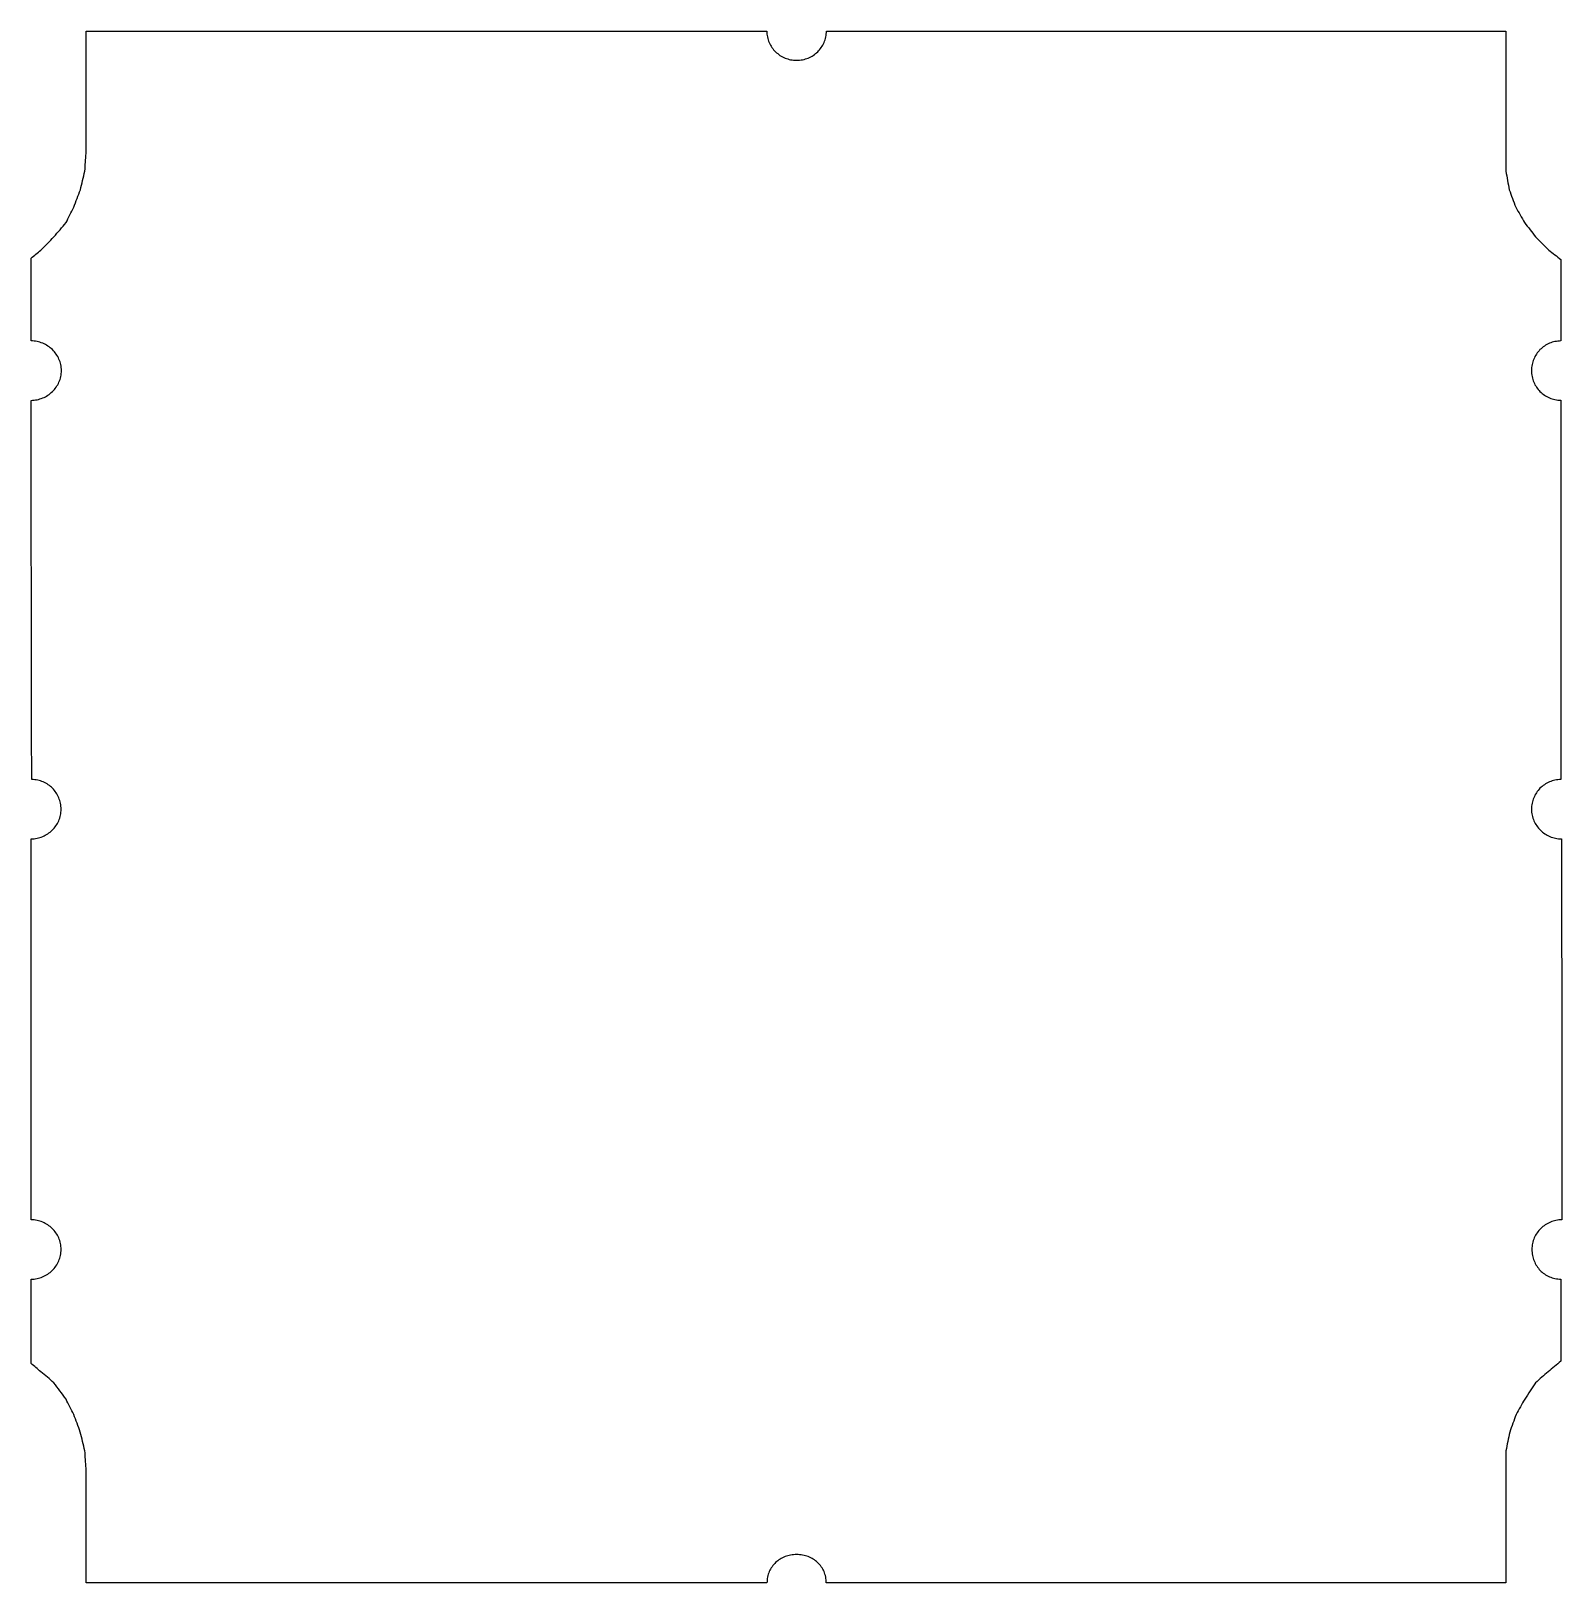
# Model space of a CAD drawing. Extents: x 0 to 98.7, y 0 to 100.
import ezdxf

# ---------------------------------------------------------------- set-up
doc = ezdxf.new("R2010")
doc.units = 0
doc.layers.add('LAYER_1', color=7, linetype='CONTINUOUS')

msp = doc.modelspace()

# ---------------------------------------------------------------- linework, layer by layer
at = {"layer": 'LAYER_1'}
msp.add_open_spline([(3.547, 100), (3.547, 100), (3.547, 99.013), (3.547, 99.013), (3.547, 99.013), (3.547, 98.027), (3.547, 98.027), (3.547, 98.027), (3.547, 97.041), (3.547, 97.041), (3.547, 97.041), (3.547, 96.055), (3.547, 96.055), (3.547, 96.055), (3.547, 95.069), (3.547, 95.069), (3.547, 95.069), (3.547, 94.083), (3.547, 94.083), (3.547, 94.083), (3.547, 93.097), (3.547, 93.097), (3.547, 93.097), (3.547, 92.111), (3.547, 92.111), (3.547, 92.111), (3.537, 91.97), (3.537, 91.97), (3.537, 91.97), (3.527, 91.828), (3.527, 91.828), (3.527, 91.828), (3.518, 91.687), (3.518, 91.687), (3.518, 91.687), (3.508, 91.545), (3.508, 91.545), (3.508, 91.545), (3.498, 91.404), (3.498, 91.404), (3.498, 91.404), (3.488, 91.263), (3.488, 91.263), (3.488, 91.263), (3.479, 91.121), (3.479, 91.121), (3.479, 91.121), (3.469, 90.98), (3.469, 90.98), (3.469, 90.98), (3.433, 90.829), (3.433, 90.829), (3.433, 90.829), (3.397, 90.679), (3.397, 90.679), (3.397, 90.679), (3.361, 90.529), (3.361, 90.529), (3.361, 90.529), (3.325, 90.378), (3.325, 90.378), (3.325, 90.378), (3.289, 90.228), (3.289, 90.228), (3.289, 90.228), (3.253, 90.078), (3.253, 90.078), (3.253, 90.078), (3.217, 89.927), (3.217, 89.927), (3.217, 89.927), (3.181, 89.777), (3.181, 89.777), (3.181, 89.777), (3.128, 89.636), (3.128, 89.636), (3.128, 89.636), (3.074, 89.494), (3.074, 89.494), (3.074, 89.494), (3.021, 89.353), (3.021, 89.353), (3.021, 89.353), (2.968, 89.212), (2.968, 89.212), (2.968, 89.212), (2.915, 89.07), (2.915, 89.07), (2.915, 89.07), (2.861, 88.929), (2.861, 88.929), (2.861, 88.929), (2.808, 88.788), (2.808, 88.788), (2.808, 88.788), (2.755, 88.646), (2.755, 88.646), (2.755, 88.646), (2.693, 88.522), (2.693, 88.522), (2.693, 88.522), (2.631, 88.399), (2.631, 88.399), (2.631, 88.399), (2.568, 88.275), (2.568, 88.275), (2.568, 88.275), (2.506, 88.151), (2.506, 88.151), (2.506, 88.151), (2.444, 88.027), (2.444, 88.027), (2.444, 88.027), (2.382, 87.903), (2.382, 87.903), (2.382, 87.903), (2.319, 87.779), (2.319, 87.779), (2.319, 87.779), (2.257, 87.655), (2.257, 87.655), (2.257, 87.655), (2.16, 87.54), (2.16, 87.54), (2.16, 87.54), (2.063, 87.425), (2.063, 87.425), (2.063, 87.425), (1.965, 87.31), (1.965, 87.31), (1.965, 87.31), (1.868, 87.195), (1.868, 87.195), (1.868, 87.195), (1.77, 87.08), (1.77, 87.08), (1.77, 87.08), (1.673, 86.966), (1.673, 86.966), (1.673, 86.966), (1.576, 86.851), (1.576, 86.851), (1.576, 86.851), (1.478, 86.736), (1.478, 86.736), (1.478, 86.736), (1.372, 86.63), (1.372, 86.63), (1.372, 86.63), (1.266, 86.524), (1.266, 86.524), (1.266, 86.524), (1.159, 86.417), (1.159, 86.417), (1.159, 86.417), (1.053, 86.311), (1.053, 86.311), (1.053, 86.311), (0.946, 86.205), (0.946, 86.205), (0.946, 86.205), (0.84, 86.099), (0.84, 86.099), (0.84, 86.099), (0.733, 85.993), (0.733, 85.993), (0.733, 85.993), (0.627, 85.887), (0.627, 85.887), (0.627, 85.887), (0.549, 85.821), (0.549, 85.821), (0.549, 85.821), (0.471, 85.755), (0.471, 85.755), (0.471, 85.755), (0.392, 85.689), (0.392, 85.689), (0.392, 85.689), (0.314, 85.623), (0.314, 85.623), (0.314, 85.623), (0.236, 85.557), (0.236, 85.557), (0.236, 85.557), (0.157, 85.491), (0.157, 85.491), (0.157, 85.491), (0.079, 85.425), (0.079, 85.425), (0.079, 85.425), (0.001, 85.358), (0.001, 85.358), (0.001, 85.358), (0.001, 84.693), (0.001, 84.693), (0.001, 84.693), (0.001, 84.027), (0.001, 84.027), (0.001, 84.027), (0.001, 83.361), (0.001, 83.361), (0.001, 83.361), (0.001, 82.695), (0.001, 82.695), (0.001, 82.695), (0, 82.029), (0, 82.029), (0, 82.029), (0, 81.363), (0, 81.363), (0, 81.363), (0, 80.697), (0, 80.697), (0, 80.697), (0, 80.031), (0, 80.031), (0.132, 80.031), (0.262, 80.018), (0.388, 79.992), (0.514, 79.967), (0.636, 79.929), (0.752, 79.88), (0.869, 79.832), (0.98, 79.773), (1.084, 79.704), (1.189, 79.635), (1.286, 79.557), (1.376, 79.47), (1.465, 79.384), (1.546, 79.289), (1.617, 79.187), (1.689, 79.086), (1.75, 78.977), (1.801, 78.863), (1.851, 78.748), (1.89, 78.628), (1.917, 78.504), (1.944, 78.38), (1.958, 78.251), (1.958, 78.12), (1.958, 77.988), (1.944, 77.859), (1.917, 77.735), (1.89, 77.61), (1.851, 77.49), (1.801, 77.376), (1.75, 77.261), (1.689, 77.152), (1.617, 77.05), (1.546, 76.948), (1.465, 76.853), (1.376, 76.766), (1.286, 76.68), (1.189, 76.601), (1.084, 76.532), (0.98, 76.463), (0.869, 76.403), (0.752, 76.355), (0.636, 76.306), (0.514, 76.268), (0.388, 76.242), (0.262, 76.217), (0.132, 76.203), (0, 76.203), (0, 76.203), (0.006, 73.148), (0.006, 73.148), (0.006, 73.148), (0.011, 70.094), (0.011, 70.094), (0.011, 70.094), (0.016, 67.039), (0.016, 67.039), (0.016, 67.039), (0.022, 63.984), (0.022, 63.984), (0.022, 63.984), (0.027, 60.929), (0.027, 60.929), (0.027, 60.929), (0.032, 57.874), (0.032, 57.874), (0.032, 57.874), (0.038, 54.819), (0.038, 54.819), (0.038, 54.819), (0.043, 51.764), (0.043, 51.764), (0.175, 51.764), (0.304, 51.751), (0.428, 51.725), (0.552, 51.7), (0.671, 51.662), (0.785, 51.614), (0.899, 51.566), (1.006, 51.507), (1.107, 51.438), (1.208, 51.37), (1.301, 51.292), (1.386, 51.205), (1.472, 51.119), (1.549, 51.025), (1.616, 50.923), (1.684, 50.822), (1.742, 50.713), (1.79, 50.599), (1.837, 50.485), (1.874, 50.365), (1.899, 50.241), (1.924, 50.117), (1.937, 49.988), (1.937, 49.857), (1.937, 49.725), (1.923, 49.596), (1.897, 49.472), (1.871, 49.348), (1.833, 49.228), (1.784, 49.114), (1.735, 49), (1.674, 48.891), (1.605, 48.79), (1.535, 48.688), (1.455, 48.594), (1.367, 48.507), (1.28, 48.421), (1.184, 48.343), (1.08, 48.274), (0.977, 48.206), (0.867, 48.147), (0.752, 48.099), (0.636, 48.05), (0.515, 48.013), (0.389, 47.987), (0.263, 47.962), (0.133, 47.949), (0, 47.949), (0, 47.949), (0, 44.88), (0, 44.88), (0, 44.88), (0, 41.811), (0, 41.811), (0, 41.811), (0, 38.742), (0, 38.742), (0, 38.742), (0, 35.674), (0, 35.674), (0, 35.674), (0, 32.605), (0, 32.605), (0, 32.605), (0, 29.536), (0, 29.536), (0, 29.536), (0, 26.467), (0, 26.467), (0, 26.467), (0, 23.399), (0, 23.399), (0.133, 23.399), (0.263, 23.385), (0.389, 23.36), (0.515, 23.334), (0.636, 23.297), (0.752, 23.249), (0.867, 23.2), (0.977, 23.141), (1.08, 23.073), (1.184, 23.004), (1.28, 22.926), (1.367, 22.84), (1.455, 22.753), (1.535, 22.659), (1.605, 22.557), (1.674, 22.456), (1.735, 22.347), (1.784, 22.233), (1.833, 22.119), (1.871, 21.999), (1.897, 21.875), (1.923, 21.751), (1.937, 21.622), (1.937, 21.491), (1.937, 21.359), (1.923, 21.23), (1.897, 21.106), (1.871, 20.981), (1.832, 20.861), (1.783, 20.747), (1.733, 20.632), (1.673, 20.523), (1.603, 20.421), (1.533, 20.319), (1.453, 20.224), (1.365, 20.137), (1.277, 20.05), (1.181, 19.972), (1.078, 19.902), (0.975, 19.833), (0.865, 19.774), (0.749, 19.725), (0.633, 19.676), (0.512, 19.639), (0.387, 19.613), (0.262, 19.587), (0.132, 19.574), (0, 19.574), (0, 19.574), (0, 18.895), (0, 18.895), (0, 18.895), (0, 18.216), (0, 18.216), (0, 18.216), (0, 17.537), (0, 17.537), (0, 17.537), (0, 16.857), (0, 16.857), (0, 16.857), (0, 16.178), (0, 16.178), (0, 16.178), (0.001, 15.499), (0.001, 15.499), (0.001, 15.499), (0.001, 14.82), (0.001, 14.82), (0.001, 14.82), (0.001, 14.141), (0.001, 14.141), (0.001, 14.141), (0.079, 14.075), (0.079, 14.075), (0.079, 14.075), (0.157, 14.009), (0.157, 14.009), (0.157, 14.009), (0.236, 13.943), (0.236, 13.943), (0.236, 13.943), (0.314, 13.877), (0.314, 13.877), (0.314, 13.877), (0.392, 13.81), (0.392, 13.81), (0.392, 13.81), (0.47, 13.744), (0.47, 13.744), (0.47, 13.744), (0.549, 13.678), (0.549, 13.678), (0.549, 13.678), (0.627, 13.612), (0.627, 13.612), (0.627, 13.612), (0.733, 13.524), (0.733, 13.524), (0.733, 13.524), (0.84, 13.435), (0.84, 13.435), (0.84, 13.435), (0.946, 13.347), (0.946, 13.347), (0.946, 13.347), (1.052, 13.258), (1.052, 13.258), (1.052, 13.258), (1.159, 13.17), (1.159, 13.17), (1.159, 13.17), (1.265, 13.081), (1.265, 13.081), (1.265, 13.081), (1.371, 12.992), (1.371, 12.992), (1.371, 12.992), (1.478, 12.904), (1.478, 12.904), (1.478, 12.904), (1.575, 12.772), (1.575, 12.772), (1.575, 12.772), (1.672, 12.639), (1.672, 12.639), (1.672, 12.639), (1.77, 12.507), (1.77, 12.507), (1.77, 12.507), (1.867, 12.374), (1.867, 12.374), (1.867, 12.374), (1.964, 12.242), (1.964, 12.242), (1.964, 12.242), (2.062, 12.11), (2.062, 12.11), (2.062, 12.11), (2.159, 11.977), (2.159, 11.977), (2.159, 11.977), (2.256, 11.845), (2.256, 11.845), (2.256, 11.845), (2.318, 11.721), (2.318, 11.721), (2.318, 11.721), (2.38, 11.597), (2.38, 11.597), (2.38, 11.597), (2.443, 11.473), (2.443, 11.473), (2.443, 11.473), (2.505, 11.349), (2.505, 11.349), (2.505, 11.349), (2.567, 11.225), (2.567, 11.225), (2.567, 11.225), (2.629, 11.101), (2.629, 11.101), (2.629, 11.101), (2.691, 10.977), (2.691, 10.977), (2.691, 10.977), (2.753, 10.853), (2.753, 10.853), (2.753, 10.853), (2.806, 10.711), (2.806, 10.711), (2.806, 10.711), (2.859, 10.57), (2.859, 10.57), (2.859, 10.57), (2.912, 10.429), (2.912, 10.429), (2.912, 10.429), (2.965, 10.287), (2.965, 10.287), (2.965, 10.287), (3.018, 10.146), (3.018, 10.146), (3.018, 10.146), (3.071, 10.005), (3.071, 10.005), (3.071, 10.005), (3.124, 9.863), (3.124, 9.863), (3.124, 9.863), (3.177, 9.722), (3.177, 9.722), (3.177, 9.722), (3.214, 9.572), (3.214, 9.572), (3.214, 9.572), (3.25, 9.421), (3.25, 9.421), (3.25, 9.421), (3.287, 9.271), (3.287, 9.271), (3.287, 9.271), (3.323, 9.121), (3.323, 9.121), (3.323, 9.121), (3.36, 8.971), (3.36, 8.971), (3.36, 8.971), (3.396, 8.821), (3.396, 8.821), (3.396, 8.821), (3.432, 8.67), (3.432, 8.67), (3.432, 8.67), (3.469, 8.52), (3.469, 8.52), (3.469, 8.52), (3.479, 8.379), (3.479, 8.379), (3.479, 8.379), (3.488, 8.238), (3.488, 8.238), (3.488, 8.238), (3.498, 8.096), (3.498, 8.096), (3.498, 8.096), (3.508, 7.955), (3.508, 7.955), (3.508, 7.955), (3.518, 7.813), (3.518, 7.813), (3.518, 7.813), (3.527, 7.672), (3.527, 7.672), (3.527, 7.672), (3.537, 7.531), (3.537, 7.531), (3.537, 7.531), (3.547, 7.389), (3.547, 7.389), (3.547, 7.389), (3.547, 6.466), (3.547, 6.466), (3.547, 6.466), (3.547, 5.542), (3.547, 5.542), (3.547, 5.542), (3.547, 4.618), (3.547, 4.618), (3.547, 4.618), (3.547, 3.695), (3.547, 3.695), (3.547, 3.695), (3.547, 2.771), (3.547, 2.771), (3.547, 2.771), (3.547, 1.847), (3.547, 1.847), (3.547, 1.847), (3.547, 0.924), (3.547, 0.924), (3.547, 0.924), (3.547, 0), (3.547, 0), (3.547, 0), (9.033, 0), (9.033, 0), (9.033, 0), (14.518, 0), (14.518, 0), (14.518, 0), (20.004, 0), (20.004, 0), (20.004, 0), (25.49, 0), (25.49, 0), (25.49, 0), (30.976, 0), (30.976, 0), (30.976, 0), (36.461, 0), (36.461, 0), (36.461, 0), (41.947, 0), (41.947, 0), (41.947, 0), (47.433, 0), (47.433, 0), (47.433, 0.133), (47.446, 0.261), (47.471, 0.384), (47.497, 0.507), (47.534, 0.624), (47.582, 0.735), (47.631, 0.846), (47.689, 0.95), (47.758, 1.047), (47.827, 1.144), (47.904, 1.234), (47.991, 1.315), (48.077, 1.396), (48.171, 1.469), (48.273, 1.533), (48.374, 1.596), (48.483, 1.651), (48.597, 1.695), (48.712, 1.739), (48.831, 1.773), (48.956, 1.796), (49.081, 1.82), (49.21, 1.832), (49.342, 1.832), (49.474, 1.832), (49.603, 1.82), (49.728, 1.796), (49.853, 1.773), (49.973, 1.739), (50.087, 1.695), (50.202, 1.651), (50.311, 1.596), (50.413, 1.533), (50.515, 1.469), (50.609, 1.396), (50.696, 1.315), (50.783, 1.234), (50.861, 1.144), (50.93, 1.047), (50.999, 0.95), (51.058, 0.846), (51.107, 0.735), (51.155, 0.624), (51.193, 0.507), (51.218, 0.384), (51.244, 0.261), (51.257, 0.133), (51.257, 0), (51.257, 0), (56.732, 0), (56.732, 0), (56.732, 0), (62.206, 0), (62.206, 0), (62.206, 0), (67.681, 0), (67.681, 0), (67.681, 0), (73.155, 0), (73.155, 0), (73.155, 0), (78.629, 0), (78.629, 0), (78.629, 0), (84.104, 0), (84.104, 0), (84.104, 0), (89.579, 0), (89.579, 0), (89.579, 0), (95.053, 0), (95.053, 0), (95.053, 0), (95.053, 0.924), (95.053, 0.924), (95.053, 0.924), (95.053, 1.847), (95.053, 1.847), (95.053, 1.847), (95.053, 2.771), (95.053, 2.771), (95.053, 2.771), (95.053, 3.695), (95.053, 3.695), (95.053, 3.695), (95.053, 4.618), (95.053, 4.618), (95.053, 4.618), (95.053, 5.542), (95.053, 5.542), (95.053, 5.542), (95.053, 6.466), (95.053, 6.466), (95.053, 6.466), (95.053, 7.389), (95.053, 7.389), (95.053, 7.389), (95.053, 7.531), (95.053, 7.531), (95.053, 7.531), (95.053, 7.672), (95.053, 7.672), (95.053, 7.672), (95.053, 7.813), (95.053, 7.813), (95.053, 7.813), (95.054, 7.955), (95.054, 7.955), (95.054, 7.955), (95.054, 8.096), (95.054, 8.096), (95.054, 8.096), (95.054, 8.238), (95.054, 8.238), (95.054, 8.238), (95.054, 8.379), (95.054, 8.379), (95.054, 8.379), (95.054, 8.52), (95.054, 8.52), (95.054, 8.52), (95.085, 8.67), (95.085, 8.67), (95.085, 8.67), (95.116, 8.821), (95.116, 8.821), (95.116, 8.821), (95.147, 8.971), (95.147, 8.971), (95.147, 8.971), (95.178, 9.121), (95.178, 9.121), (95.178, 9.121), (95.209, 9.271), (95.209, 9.271), (95.209, 9.271), (95.24, 9.421), (95.24, 9.421), (95.24, 9.421), (95.27, 9.572), (95.27, 9.572), (95.27, 9.572), (95.301, 9.722), (95.301, 9.722), (95.301, 9.722), (95.352, 9.863), (95.352, 9.863), (95.352, 9.863), (95.403, 10.005), (95.403, 10.005), (95.403, 10.005), (95.454, 10.146), (95.454, 10.146), (95.454, 10.146), (95.505, 10.287), (95.505, 10.287), (95.505, 10.287), (95.557, 10.429), (95.557, 10.429), (95.557, 10.429), (95.608, 10.57), (95.608, 10.57), (95.608, 10.57), (95.659, 10.711), (95.659, 10.711), (95.659, 10.711), (95.71, 10.853), (95.71, 10.853), (95.71, 10.853), (95.779, 10.977), (95.779, 10.977), (95.779, 10.977), (95.849, 11.101), (95.849, 11.101), (95.849, 11.101), (95.919, 11.225), (95.919, 11.225), (95.919, 11.225), (95.989, 11.349), (95.989, 11.349), (95.989, 11.349), (96.059, 11.473), (96.059, 11.473), (96.059, 11.473), (96.128, 11.597), (96.128, 11.597), (96.128, 11.597), (96.198, 11.721), (96.198, 11.721), (96.198, 11.721), (96.268, 11.845), (96.268, 11.845), (96.268, 11.845), (96.356, 11.977), (96.356, 11.977), (96.356, 11.977), (96.444, 12.11), (96.444, 12.11), (96.444, 12.11), (96.532, 12.242), (96.532, 12.242), (96.532, 12.242), (96.62, 12.374), (96.62, 12.374), (96.62, 12.374), (96.708, 12.507), (96.708, 12.507), (96.708, 12.507), (96.796, 12.639), (96.796, 12.639), (96.796, 12.639), (96.884, 12.772), (96.884, 12.772), (96.884, 12.772), (96.972, 12.904), (96.972, 12.904), (96.972, 12.904), (97.072, 12.992), (97.072, 12.992), (97.072, 12.992), (97.172, 13.081), (97.172, 13.081), (97.172, 13.081), (97.272, 13.17), (97.272, 13.17), (97.272, 13.17), (97.373, 13.258), (97.373, 13.258), (97.373, 13.258), (97.473, 13.347), (97.473, 13.347), (97.473, 13.347), (97.573, 13.435), (97.573, 13.435), (97.573, 13.435), (97.673, 13.524), (97.673, 13.524), (97.673, 13.524), (97.773, 13.612), (97.773, 13.612), (97.773, 13.612), (97.877, 13.698), (97.877, 13.698), (97.877, 13.698), (97.98, 13.783), (97.98, 13.783), (97.98, 13.783), (98.083, 13.869), (98.083, 13.869), (98.083, 13.869), (98.186, 13.955), (98.186, 13.955), (98.186, 13.955), (98.29, 14.041), (98.29, 14.041), (98.29, 14.041), (98.393, 14.127), (98.393, 14.127), (98.393, 14.127), (98.496, 14.212), (98.496, 14.212), (98.496, 14.212), (98.6, 14.298), (98.6, 14.298), (98.6, 14.298), (98.6, 14.959), (98.6, 14.959), (98.6, 14.959), (98.6, 15.619), (98.6, 15.619), (98.6, 15.619), (98.6, 16.28), (98.6, 16.28), (98.6, 16.28), (98.6, 16.941), (98.6, 16.941), (98.6, 16.941), (98.6, 17.601), (98.6, 17.601), (98.6, 17.601), (98.6, 18.262), (98.6, 18.262), (98.6, 18.262), (98.6, 18.923), (98.6, 18.923), (98.6, 18.923), (98.6, 19.583), (98.6, 19.583), (98.467, 19.583), (98.338, 19.596), (98.214, 19.622), (98.09, 19.647), (97.971, 19.685), (97.859, 19.733), (97.746, 19.781), (97.64, 19.84), (97.541, 19.909), (97.441, 19.977), (97.35, 20.055), (97.266, 20.142), (97.183, 20.228), (97.107, 20.323), (97.041, 20.424), (96.976, 20.526), (96.919, 20.634), (96.873, 20.748), (96.827, 20.862), (96.791, 20.982), (96.767, 21.106), (96.743, 21.23), (96.731, 21.359), (96.731, 21.491), (96.731, 21.622), (96.744, 21.751), (96.771, 21.875), (96.797, 21.999), (96.835, 22.119), (96.885, 22.233), (96.934, 22.347), (96.995, 22.456), (97.065, 22.557), (97.135, 22.659), (97.215, 22.753), (97.303, 22.84), (97.391, 22.926), (97.488, 23.004), (97.591, 23.073), (97.694, 23.141), (97.804, 23.2), (97.92, 23.249), (98.035, 23.297), (98.157, 23.334), (98.282, 23.36), (98.407, 23.385), (98.537, 23.399), (98.669, 23.399), (98.669, 23.399), (98.665, 26.467), (98.665, 26.467), (98.665, 26.467), (98.662, 29.536), (98.662, 29.536), (98.662, 29.536), (98.659, 32.605), (98.659, 32.605), (98.659, 32.605), (98.655, 35.674), (98.655, 35.674), (98.655, 35.674), (98.651, 38.742), (98.651, 38.742), (98.651, 38.742), (98.648, 41.811), (98.648, 41.811), (98.648, 41.811), (98.644, 44.88), (98.644, 44.88), (98.644, 44.88), (98.641, 47.949), (98.641, 47.949), (98.509, 47.949), (98.379, 47.962), (98.254, 47.987), (98.129, 48.013), (98.008, 48.05), (97.892, 48.099), (97.777, 48.147), (97.667, 48.206), (97.564, 48.274), (97.461, 48.343), (97.364, 48.421), (97.276, 48.507), (97.189, 48.594), (97.109, 48.688), (97.039, 48.79), (96.969, 48.891), (96.908, 49), (96.859, 49.114), (96.809, 49.228), (96.771, 49.348), (96.745, 49.472), (96.719, 49.596), (96.705, 49.725), (96.705, 49.857), (96.705, 49.988), (96.718, 50.117), (96.743, 50.241), (96.768, 50.365), (96.804, 50.485), (96.852, 50.599), (96.899, 50.713), (96.957, 50.822), (97.024, 50.923), (97.091, 51.025), (97.168, 51.119), (97.253, 51.205), (97.338, 51.292), (97.432, 51.37), (97.533, 51.438), (97.633, 51.507), (97.741, 51.566), (97.855, 51.614), (97.969, 51.662), (98.088, 51.7), (98.213, 51.725), (98.337, 51.751), (98.467, 51.764), (98.6, 51.764), (98.6, 51.764), (98.6, 54.82), (98.6, 54.82), (98.6, 54.82), (98.6, 57.876), (98.6, 57.876), (98.6, 57.876), (98.6, 60.932), (98.6, 60.932), (98.6, 60.932), (98.6, 63.988), (98.6, 63.988), (98.6, 63.988), (98.6, 67.044), (98.6, 67.044), (98.6, 67.044), (98.6, 70.1), (98.6, 70.1), (98.6, 70.1), (98.6, 73.156), (98.6, 73.156), (98.6, 73.156), (98.6, 76.212), (98.6, 76.212), (98.467, 76.212), (98.337, 76.225), (98.213, 76.251), (98.088, 76.276), (97.969, 76.314), (97.855, 76.362), (97.741, 76.41), (97.633, 76.469), (97.533, 76.538), (97.432, 76.607), (97.338, 76.685), (97.253, 76.771), (97.168, 76.857), (97.091, 76.952), (97.024, 77.053), (96.957, 77.154), (96.899, 77.263), (96.852, 77.377), (96.804, 77.491), (96.768, 77.611), (96.743, 77.735), (96.718, 77.859), (96.705, 77.988), (96.705, 78.12), (96.705, 78.251), (96.718, 78.38), (96.743, 78.504), (96.768, 78.628), (96.804, 78.748), (96.852, 78.862), (96.899, 78.976), (96.957, 79.085), (97.024, 79.186), (97.091, 79.288), (97.168, 79.382), (97.253, 79.469), (97.338, 79.555), (97.432, 79.633), (97.533, 79.701), (97.633, 79.77), (97.741, 79.829), (97.855, 79.877), (97.969, 79.926), (98.088, 79.963), (98.213, 79.988), (98.337, 80.014), (98.467, 80.027), (98.6, 80.027), (98.6, 80.027), (98.6, 80.683), (98.6, 80.683), (98.6, 80.683), (98.6, 81.339), (98.6, 81.339), (98.6, 81.339), (98.6, 81.995), (98.6, 81.995), (98.6, 81.995), (98.6, 82.651), (98.6, 82.651), (98.6, 82.651), (98.6, 83.307), (98.6, 83.307), (98.6, 83.307), (98.6, 83.963), (98.6, 83.963), (98.6, 83.963), (98.6, 84.619), (98.6, 84.619), (98.6, 84.619), (98.6, 85.275), (98.6, 85.275), (98.6, 85.275), (98.502, 85.352), (98.502, 85.352), (98.502, 85.352), (98.404, 85.428), (98.404, 85.428), (98.404, 85.428), (98.306, 85.505), (98.306, 85.505), (98.306, 85.505), (98.209, 85.581), (98.209, 85.581), (98.209, 85.581), (98.111, 85.657), (98.111, 85.657), (98.111, 85.657), (98.013, 85.734), (98.013, 85.734), (98.013, 85.734), (97.916, 85.811), (97.916, 85.811), (97.916, 85.811), (97.818, 85.887), (97.818, 85.887), (97.818, 85.887), (97.712, 85.993), (97.712, 85.993), (97.712, 85.993), (97.605, 86.099), (97.605, 86.099), (97.605, 86.099), (97.499, 86.205), (97.499, 86.205), (97.499, 86.205), (97.393, 86.311), (97.393, 86.311), (97.393, 86.311), (97.286, 86.417), (97.286, 86.417), (97.286, 86.417), (97.18, 86.524), (97.18, 86.524), (97.18, 86.524), (97.074, 86.63), (97.074, 86.63), (97.074, 86.63), (96.967, 86.736), (96.967, 86.736), (96.967, 86.736), (96.879, 86.851), (96.879, 86.851), (96.879, 86.851), (96.79, 86.966), (96.79, 86.966), (96.79, 86.966), (96.702, 87.08), (96.702, 87.08), (96.702, 87.08), (96.613, 87.195), (96.613, 87.195), (96.613, 87.195), (96.525, 87.31), (96.525, 87.31), (96.525, 87.31), (96.436, 87.425), (96.436, 87.425), (96.436, 87.425), (96.348, 87.54), (96.348, 87.54), (96.348, 87.54), (96.259, 87.655), (96.259, 87.655), (96.259, 87.655), (96.188, 87.779), (96.188, 87.779), (96.188, 87.779), (96.118, 87.903), (96.118, 87.903), (96.118, 87.903), (96.047, 88.027), (96.047, 88.027), (96.047, 88.027), (95.976, 88.151), (95.976, 88.151), (95.976, 88.151), (95.905, 88.275), (95.905, 88.275), (95.905, 88.275), (95.834, 88.399), (95.834, 88.399), (95.834, 88.399), (95.763, 88.522), (95.763, 88.522), (95.763, 88.522), (95.692, 88.646), (95.692, 88.646), (95.692, 88.646), (95.639, 88.788), (95.639, 88.788), (95.639, 88.788), (95.586, 88.929), (95.586, 88.929), (95.586, 88.929), (95.533, 89.07), (95.533, 89.07), (95.533, 89.07), (95.48, 89.212), (95.48, 89.212), (95.48, 89.212), (95.426, 89.353), (95.426, 89.353), (95.426, 89.353), (95.373, 89.494), (95.373, 89.494), (95.373, 89.494), (95.32, 89.636), (95.32, 89.636), (95.32, 89.636), (95.267, 89.777), (95.267, 89.777), (95.267, 89.777), (95.24, 89.927), (95.24, 89.927), (95.24, 89.927), (95.214, 90.078), (95.214, 90.078), (95.214, 90.078), (95.187, 90.228), (95.187, 90.228), (95.187, 90.228), (95.161, 90.378), (95.161, 90.378), (95.161, 90.378), (95.134, 90.529), (95.134, 90.529), (95.134, 90.529), (95.107, 90.679), (95.107, 90.679), (95.107, 90.679), (95.081, 90.829), (95.081, 90.829), (95.081, 90.829), (95.054, 90.98), (95.054, 90.98), (95.054, 90.98), (95.054, 91.121), (95.054, 91.121), (95.054, 91.121), (95.054, 91.263), (95.054, 91.263), (95.054, 91.263), (95.054, 91.404), (95.054, 91.404), (95.054, 91.404), (95.054, 91.545), (95.054, 91.545), (95.054, 91.545), (95.053, 91.687), (95.053, 91.687), (95.053, 91.687), (95.053, 91.828), (95.053, 91.828), (95.053, 91.828), (95.053, 91.97), (95.053, 91.97), (95.053, 91.97), (95.053, 92.111), (95.053, 92.111), (95.053, 92.111), (95.053, 93.097), (95.053, 93.097), (95.053, 93.097), (95.053, 94.083), (95.053, 94.083), (95.053, 94.083), (95.053, 95.069), (95.053, 95.069), (95.053, 95.069), (95.053, 96.055), (95.053, 96.055), (95.053, 96.055), (95.053, 97.041), (95.053, 97.041), (95.053, 97.041), (95.053, 98.027), (95.053, 98.027), (95.053, 98.027), (95.053, 99.013), (95.053, 99.013), (95.053, 99.013), (95.053, 100), (95.053, 100), (95.053, 100), (89.579, 100), (89.579, 100), (89.579, 100), (84.105, 100), (84.105, 100), (84.105, 100), (78.631, 100), (78.631, 100), (78.631, 100), (73.157, 100), (73.157, 100), (73.157, 100), (67.683, 100), (67.683, 100), (67.683, 100), (62.209, 100), (62.209, 100), (62.209, 100), (56.736, 100), (56.736, 100), (56.736, 100), (51.262, 100), (51.262, 100), (51.262, 99.868), (51.248, 99.74), (51.223, 99.616), (51.197, 99.493), (51.159, 99.374), (51.11, 99.261), (51.062, 99.148), (51.002, 99.041), (50.933, 98.941), (50.864, 98.841), (50.786, 98.748), (50.699, 98.663), (50.612, 98.578), (50.516, 98.501), (50.414, 98.434), (50.312, 98.367), (50.203, 98.31), (50.088, 98.262), (49.974, 98.215), (49.853, 98.179), (49.728, 98.154), (49.603, 98.129), (49.474, 98.116), (49.342, 98.116), (49.21, 98.116), (49.081, 98.129), (48.956, 98.154), (48.831, 98.179), (48.711, 98.215), (48.596, 98.262), (48.481, 98.31), (48.372, 98.367), (48.269, 98.434), (48.167, 98.501), (48.072, 98.578), (47.985, 98.663), (47.898, 98.748), (47.819, 98.841), (47.75, 98.941), (47.681, 99.041), (47.621, 99.148), (47.573, 99.261), (47.524, 99.374), (47.486, 99.493), (47.46, 99.616), (47.435, 99.74), (47.421, 99.868), (47.421, 100), (47.421, 100), (41.937, 100), (41.937, 100), (41.937, 100), (36.453, 100), (36.453, 100), (36.453, 100), (30.968, 100), (30.968, 100), (30.968, 100), (25.484, 100), (25.484, 100), (25.484, 100), (20, 100), (20, 100), (20, 100), (14.516, 100), (14.516, 100), (14.516, 100), (9.031, 100), (9.031, 100), (9.031, 100), (3.547, 100), (3.547, 100)], degree=3, knots=[0, 0, 0, 0, 1, 1, 1, 2, 2, 2, 3, 3, 3, 4, 4, 4, 5, 5, 5, 6, 6, 6, 7, 7, 7, 8, 8, 8, 9, 9, 9, 10, 10, 10, 11, 11, 11, 12, 12, 12, 13, 13, 13, 14, 14, 14, 15, 15, 15, 16, 16, 16, 17, 17, 17, 18, 18, 18, 19, 19, 19, 20, 20, 20, 21, 21, 21, 22, 22, 22, 23, 23, 23, 24, 24, 24, 25, 25, 25, 26, 26, 26, 27, 27, 27, 28, 28, 28, 29, 29, 29, 30, 30, 30, 31, 31, 31, 32, 32, 32, 33, 33, 33, 34, 34, 34, 35, 35, 35, 36, 36, 36, 37, 37, 37, 38, 38, 38, 39, 39, 39, 40, 40, 40, 41, 41, 41, 42, 42, 42, 43, 43, 43, 44, 44, 44, 45, 45, 45, 46, 46, 46, 47, 47, 47, 48, 48, 48, 49, 49, 49, 50, 50, 50, 51, 51, 51, 52, 52, 52, 53, 53, 53, 54, 54, 54, 55, 55, 55, 56, 56, 56, 57, 57, 57, 58, 58, 58, 59, 59, 59, 60, 60, 60, 61, 61, 61, 62, 62, 62, 63, 63, 63, 64, 64, 64, 65, 65, 65, 66, 66, 66, 67, 67, 67, 68, 68, 68, 69, 69, 69, 70, 70, 70, 71, 71, 71, 72, 72, 72, 73, 73, 73, 74, 74, 74, 75, 75, 75, 76, 76, 76, 77, 77, 77, 78, 78, 78, 79, 79, 79, 80, 80, 80, 81, 81, 81, 82, 82, 82, 83, 83, 83, 84, 84, 84, 85, 85, 85, 86, 86, 86, 87, 87, 87, 88, 88, 88, 89, 89, 89, 90, 90, 90, 91, 91, 91, 92, 92, 92, 93, 93, 93, 94, 94, 94, 95, 95, 95, 96, 96, 96, 97, 97, 97, 98, 98, 98, 99, 99, 99, 100, 100, 100, 101, 101, 101, 102, 102, 102, 103, 103, 103, 104, 104, 104, 105, 105, 105, 106, 106, 106, 107, 107, 107, 108, 108, 108, 109, 109, 109, 110, 110, 110, 111, 111, 111, 112, 112, 112, 113, 113, 113, 114, 114, 114, 115, 115, 115, 116, 116, 116, 117, 117, 117, 118, 118, 118, 119, 119, 119, 120, 120, 120, 121, 121, 121, 122, 122, 122, 123, 123, 123, 124, 124, 124, 125, 125, 125, 126, 126, 126, 127, 127, 127, 128, 128, 128, 129, 129, 129, 130, 130, 130, 131, 131, 131, 132, 132, 132, 133, 133, 133, 134, 134, 134, 135, 135, 135, 136, 136, 136, 137, 137, 137, 138, 138, 138, 139, 139, 139, 140, 140, 140, 141, 141, 141, 142, 142, 142, 143, 143, 143, 144, 144, 144, 145, 145, 145, 146, 146, 146, 147, 147, 147, 148, 148, 148, 149, 149, 149, 150, 150, 150, 151, 151, 151, 152, 152, 152, 153, 153, 153, 154, 154, 154, 155, 155, 155, 156, 156, 156, 157, 157, 157, 158, 158, 158, 159, 159, 159, 160, 160, 160, 161, 161, 161, 162, 162, 162, 163, 163, 163, 164, 164, 164, 165, 165, 165, 166, 166, 166, 167, 167, 167, 168, 168, 168, 169, 169, 169, 170, 170, 170, 171, 171, 171, 172, 172, 172, 173, 173, 173, 174, 174, 174, 175, 175, 175, 176, 176, 176, 177, 177, 177, 178, 178, 178, 179, 179, 179, 180, 180, 180, 181, 181, 181, 182, 182, 182, 183, 183, 183, 184, 184, 184, 185, 185, 185, 186, 186, 186, 187, 187, 187, 188, 188, 188, 189, 189, 189, 190, 190, 190, 191, 191, 191, 192, 192, 192, 193, 193, 193, 194, 194, 194, 195, 195, 195, 196, 196, 196, 197, 197, 197, 198, 198, 198, 199, 199, 199, 200, 200, 200, 201, 201, 201, 202, 202, 202, 203, 203, 203, 204, 204, 204, 205, 205, 205, 206, 206, 206, 207, 207, 207, 208, 208, 208, 209, 209, 209, 210, 210, 210, 211, 211, 211, 212, 212, 212, 213, 213, 213, 214, 214, 214, 215, 215, 215, 216, 216, 216, 217, 217, 217, 218, 218, 218, 219, 219, 219, 220, 220, 220, 221, 221, 221, 222, 222, 222, 223, 223, 223, 224, 224, 224, 225, 225, 225, 226, 226, 226, 227, 227, 227, 228, 228, 228, 229, 229, 229, 230, 230, 230, 231, 231, 231, 232, 232, 232, 233, 233, 233, 234, 234, 234, 235, 235, 235, 236, 236, 236, 237, 237, 237, 238, 238, 238, 239, 239, 239, 240, 240, 240, 241, 241, 241, 242, 242, 242, 243, 243, 243, 244, 244, 244, 245, 245, 245, 246, 246, 246, 247, 247, 247, 248, 248, 248, 249, 249, 249, 250, 250, 250, 251, 251, 251, 252, 252, 252, 253, 253, 253, 254, 254, 254, 255, 255, 255, 256, 256, 256, 257, 257, 257, 258, 258, 258, 259, 259, 259, 260, 260, 260, 261, 261, 261, 262, 262, 262, 263, 263, 263, 264, 264, 264, 265, 265, 265, 266, 266, 266, 267, 267, 267, 268, 268, 268, 269, 269, 269, 270, 270, 270, 271, 271, 271, 272, 272, 272, 273, 273, 273, 274, 274, 274, 275, 275, 275, 276, 276, 276, 277, 277, 277, 278, 278, 278, 279, 279, 279, 280, 280, 280, 281, 281, 281, 282, 282, 282, 283, 283, 283, 284, 284, 284, 285, 285, 285, 286, 286, 286, 287, 287, 287, 288, 288, 288, 289, 289, 289, 290, 290, 290, 291, 291, 291, 292, 292, 292, 293, 293, 293, 294, 294, 294, 295, 295, 295, 296, 296, 296, 297, 297, 297, 298, 298, 298, 299, 299, 299, 300, 300, 300, 301, 301, 301, 302, 302, 302, 303, 303, 303, 304, 304, 304, 305, 305, 305, 306, 306, 306, 307, 307, 307, 308, 308, 308, 309, 309, 309, 310, 310, 310, 311, 311, 311, 312, 312, 312, 313, 313, 313, 314, 314, 314, 315, 315, 315, 316, 316, 316, 317, 317, 317, 318, 318, 318, 319, 319, 319, 320, 320, 320, 321, 321, 321, 322, 322, 322, 323, 323, 323, 324, 324, 324, 325, 325, 325, 326, 326, 326, 327, 327, 327, 328, 328, 328, 329, 329, 329, 330, 330, 330, 331, 331, 331, 332, 332, 332, 333, 333, 333, 334, 334, 334, 335, 335, 335, 336, 336, 336, 337, 337, 337, 338, 338, 338, 339, 339, 339, 340, 340, 340, 341, 341, 341, 342, 342, 342, 343, 343, 343, 344, 344, 344, 345, 345, 345, 346, 346, 346, 347, 347, 347, 348, 348, 348, 349, 349, 349, 350, 350, 350, 351, 351, 351, 352, 352, 352, 353, 353, 353, 354, 354, 354, 355, 355, 355, 356, 356, 356, 357, 357, 357, 358, 358, 358, 359, 359, 359, 360, 360, 360, 361, 361, 361, 362, 362, 362, 363, 363, 363, 364, 364, 364, 365, 365, 365, 366, 366, 366, 367, 367, 367, 368, 368, 368, 369, 369, 369, 370, 370, 370, 371, 371, 371, 372, 372, 372, 373, 373, 373, 374, 374, 374, 375, 375, 375, 376, 376, 376, 377, 377, 377, 378, 378, 378, 379, 379, 379, 380, 380, 380, 381, 381, 381, 382, 382, 382, 383, 383, 383, 384, 384, 384, 385, 385, 385, 386, 386, 386, 387, 387, 387, 388, 388, 388, 389, 389, 389, 390, 390, 390, 391, 391, 391, 392, 392, 392, 393, 393, 393, 394, 394, 394, 395, 395, 395, 396, 396, 396, 397, 397, 397, 398, 398, 398, 399, 399, 399, 400, 400, 400, 401, 401, 401, 402, 402, 402, 403, 403, 403, 404, 404, 404, 405, 405, 405, 406, 406, 406, 407, 407, 407, 408, 408, 408, 409, 409, 409, 410, 410, 410, 411, 411, 411, 412, 412, 412, 413, 413, 413, 414, 414, 414, 415, 415, 415, 416, 416, 416, 417, 417, 417, 418, 418, 418, 419, 419, 419, 420, 420, 420, 421, 421, 421, 422, 422, 422, 423, 423, 423, 424, 424, 424, 425, 425, 425, 426, 426, 426, 427, 427, 427, 428, 428, 428, 429, 429, 429, 430, 430, 430, 431, 431, 431, 432, 432, 432, 433, 433, 433, 434, 434, 434, 435, 435, 435, 436, 436, 436, 437, 437, 437, 438, 438, 438, 439, 439, 439, 440, 440, 440, 441, 441, 441, 442, 442, 442, 443, 443, 443, 444, 444, 444, 445, 445, 445, 446, 446, 446, 447, 447, 447, 448, 448, 448, 449, 449, 449, 450, 450, 450, 451, 451, 451, 452, 452, 452, 453, 453, 453, 454, 454, 454, 455, 455, 455, 456, 456, 456, 457, 457, 457, 458, 458, 458, 459, 459, 459, 460, 460, 460, 461, 461, 461, 462, 462, 462, 463, 463, 463, 464, 464, 464, 465, 465, 465, 466, 466, 466, 467, 467, 467, 468, 468, 468, 469, 469, 469, 470, 470, 470, 471, 471, 471, 472, 472, 472, 473, 473, 473, 474, 474, 474, 475, 475, 475, 476, 476, 476, 477, 477, 477, 478, 478, 478, 479, 479, 479, 480, 480, 480, 480], dxfattribs=at)

doc.saveas('drawing.dxf')
